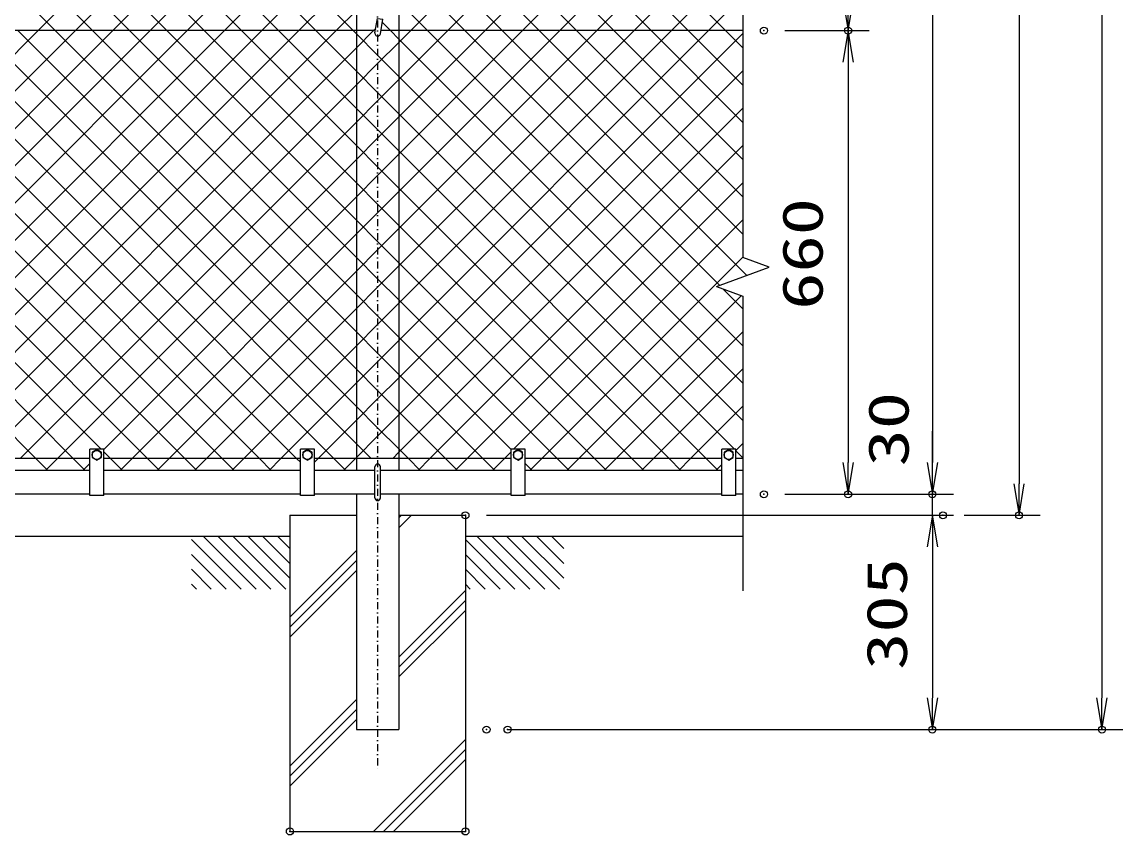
# Model space of a CAD drawing. Units: millimetres, scale not verified. Extents: x -4425 to 4425, y -3150 to 3150.
# Drawn here: x -1464 to 104, y -356 to 801 of the extents above; entities that cross this region are included whole.
import ezdxf
from ezdxf.enums import TextEntityAlignment as Align

# ---------------------------------------------------------------- set-up
doc = ezdxf.new("R2010")
doc.units = ezdxf.units.MM
doc.header["$LTSCALE"] = 20
doc.header["$PDMODE"] = 32
doc.header["$PDSIZE"] = 10
doc.linetypes.add('USER1', pattern=[1.01, 0.5, -0.25, 0.01, -0.25])
for name, color, linetype, lineweight in [('0-0_1', 7, 'Continuous', 25), ('0-1_0', 7, 'Continuous', 25), ('0-3_EXTCNT-L', 4, 'Continuous', 25)]:
    doc.layers.add(name, color=color, linetype=linetype, lineweight=lineweight)
doc.layers.add('0-2_DEFPOINTS', color=7, linetype='Continuous')
doc.styles.add('ＭＳ ゴシック', font='')
doc.styles.get('ＭＳ ゴシック').set_extended_font_data('MS Gothic')

# ---------------------------------------------------------------- blocks, each defined once
blk = doc.blocks.new('C38')
at = {"layer": '0-0_1', "color": 4}
blk.add_line((60752.1, 63829.9), (62163.1, 62418.9), dxfattribs=at)
blk = doc.blocks.new('C39')
at = {"layer": '0-0_1', "color": 4}
blk.add_line((61087.4, 63918.9), (62587.4, 62418.9), dxfattribs=at)
blk = doc.blocks.new('C40')
at = {"layer": '0-0_1', "color": 4}
blk.add_line((61511.7, 63918.9), (63011.7, 62418.9), dxfattribs=at)
blk = doc.blocks.new('C41')
at = {"layer": '0-0_1', "color": 4}
blk.add_line((61935.9, 63918.9), (63435.9, 62418.9), dxfattribs=at)
blk = doc.blocks.new('C42')
at = {"layer": '0-0_1', "color": 4}
blk.add_line((62360.2, 63918.9), (63552.2, 62727), dxfattribs=at)
blk = doc.blocks.new('C43')
at = {"layer": '0-0_1', "color": 4}
blk.add_line((62784.4, 63918.9), (63552.2, 63151.2), dxfattribs=at)
blk = doc.blocks.new('C44')
at = {"layer": '0-0_1', "color": 4}
blk.add_line((63208.7, 63918.9), (63552.2, 63575.5), dxfattribs=at)
blk = doc.blocks.new('C45')
at = {"layer": '0-0_1', "color": 4}
blk.add_line((60752.1, 63405.7), (61738.9, 62418.9), dxfattribs=at)
blk = doc.blocks.new('C46')
at = {"layer": '0-0_1', "color": 4}
blk.add_line((60752.1, 62981.4), (61314.6, 62418.9), dxfattribs=at)
blk = doc.blocks.new('C47')
at = {"layer": '0-0_1', "color": 4}
blk.add_line((60752.1, 62557.1), (60890.3, 62418.9), dxfattribs=at)
blk = doc.blocks.new('C48')
at = {"layer": '0-0_1', "color": 4}
blk.add_line((68552.1, 63829.9), (69963.1, 62418.9), dxfattribs=at)
blk = doc.blocks.new('C49')
at = {"layer": '0-0_1', "color": 4}
blk.add_line((68887.4, 63918.9), (70387.4, 62418.9), dxfattribs=at)
blk = doc.blocks.new('C50')
at = {"layer": '0-0_1', "color": 4}
blk.add_line((69311.7, 63918.9), (70811.7, 62418.9), dxfattribs=at)
blk = doc.blocks.new('C51')
at = {"layer": '0-0_1', "color": 4}
blk.add_line((69735.9, 63918.9), (71235.9, 62418.9), dxfattribs=at)
blk = doc.blocks.new('C52')
at = {"layer": '0-0_1', "color": 4}
blk.add_line((70160.2, 63918.9), (71352.1, 62727), dxfattribs=at)
blk = doc.blocks.new('C53')
at = {"layer": '0-0_1', "color": 4}
blk.add_line((70584.4, 63918.9), (71352.1, 63151.2), dxfattribs=at)
blk = doc.blocks.new('C54')
at = {"layer": '0-0_1', "color": 4}
blk.add_line((71008.7, 63918.9), (71352.1, 63575.5), dxfattribs=at)
blk = doc.blocks.new('C55')
at = {"layer": '0-0_1', "color": 4}
blk.add_line((68552.1, 63405.7), (69538.9, 62418.9), dxfattribs=at)
blk = doc.blocks.new('C56')
at = {"layer": '0-0_1', "color": 4}
blk.add_line((68552.1, 62981.4), (69114.6, 62418.9), dxfattribs=at)
blk = doc.blocks.new('C57')
at = {"layer": '0-0_1', "color": 4}
blk.add_line((68552.1, 62557.1), (68690.3, 62418.9), dxfattribs=at)
blk = doc.blocks.new('C82')
at = {"layer": '0-0_1', "color": 4}
blk.add_line((66502.5, 55118.9), (68552.1, 57168.6), dxfattribs=at)
blk = doc.blocks.new('C83')
at = {"layer": '0-0_1', "color": 4}
blk.add_line((66219.6, 55118.9), (68552.1, 57451.4), dxfattribs=at)
blk = doc.blocks.new('C84')
at = {"layer": '0-0_1', "color": 4}
blk.add_line((65936.8, 55118.9), (68552.1, 57734.3), dxfattribs=at)
blk = doc.blocks.new('DARROWS')
at = {"layer": '0-1_0', "color": 2}
blk.add_line((0, 0), (-19.982, 0), dxfattribs=at)
blk.add_lwpolyline([(-20, -3.333), (0, 0), (-20, 3.333)], dxfattribs=at)

msp = doc.modelspace()

# ---------------------------------------------------------------- linework, layer by layer
at = {"layer": '0-0_1', "color": 4, "linetype": 'USER1'}
msp.add_line((-957.55, 2156.86), (-957.55, -265.6), dxfattribs=at)
at = {"layer": '0-0_1'}
for p, q in [((-987.85, 2064.95), (-987.85, 162.95)), ((-927.25, 2064.95), (-927.25, 162.95)), ((-953.59, 784.36), (-949.95, 805.04)), ((-960.9, 788.95), (-2952.78, 788.95)), ((-437.55, 788.95), (-952.78, 788.95)), ((-1367.55, 126.95), (-1367.55, 192.95)), ((-1347.55, 192.95), (-1367.55, 192.95)), ((-1364.05, 188.69), (-1364.05, 181.19)), ((-1351.05, 181.19), (-1351.05, 188.69)), ((-1347.55, 126.95), (-1347.55, 192.95)), ((-1067.55, 126.95), (-1067.55, 192.95)), ((-1047.55, 192.95), (-1067.55, 192.95)), ((-1064.05, 188.69), (-1064.05, 181.19)), ((-1051.05, 181.19), (-1051.05, 188.69)), ((-1047.55, 126.95), (-1047.55, 192.95)), ((-767.55, 126.95), (-767.55, 192.95)), ((-747.55, 192.95), (-767.55, 192.95)), ((-764.05, 188.69), (-764.05, 181.19)), ((-751.05, 181.19), (-751.05, 188.69)), ((-747.55, 126.95), (-747.55, 192.95)), ((-467.55, 126.95), (-467.55, 192.95)), ((-447.55, 192.95), (-467.55, 192.95)), ((-464.05, 188.69), (-464.05, 181.19)), ((-451.05, 181.19), (-451.05, 188.69)), ((-447.55, 126.95), (-447.55, 192.95)), ((-1367.55, 179.95), (-1647.55, 179.95)), ((-1364.05, 181.19), (-1357.55, 177.43)), ((-1357.55, 177.43), (-1351.05, 181.19)), ((-1067.55, 179.95), (-1347.55, 179.95)), ((-1064.05, 181.19), (-1057.55, 177.43)), ((-1057.55, 177.43), (-1051.05, 181.19)), ((-767.55, 179.95), (-1047.55, 179.95)), ((-764.05, 181.19), (-757.55, 177.43)), ((-757.55, 177.43), (-751.05, 181.19)), ((-467.55, 179.95), (-747.55, 179.95)), ((-464.05, 181.19), (-457.55, 177.43)), ((-457.55, 177.43), (-451.05, 181.19)), ((-437.55, 179.95), (-447.55, 179.95)), ((-1367.55, 162.95), (-1647.55, 162.95)), ((-1067.55, 162.95), (-1347.55, 162.95)), ((-961.55, 162.95), (-1047.55, 162.95)), ((-961.55, 123.95), (-961.55, 167.95)), ((-953.55, 123.95), (-953.55, 167.95)), ((-767.55, 162.95), (-953.55, 162.95)), ((-467.55, 162.95), (-747.55, 162.95)), ((-437.55, 162.95), (-447.55, 162.95)), ((-1367.55, 128.95), (-1647.55, 128.95)), ((-1347.55, 126.95), (-1367.55, 126.95)), ((-1067.55, 128.95), (-1347.55, 128.95)), ((-1047.55, 126.95), (-1067.55, 126.95)), ((-961.55, 128.95), (-1047.55, 128.95)), ((-987.85, 128.95), (-987.85, -206.05)), ((-767.55, 128.95), (-953.55, 128.95)), ((-927.25, 128.95), (-927.25, -206.05)), ((-747.55, 126.95), (-767.55, 126.95)), ((-467.55, 128.95), (-747.55, 128.95)), ((-447.55, 126.95), (-467.55, 126.95)), ((-437.55, 128.95), (-447.55, 128.95)), ((-1082.55, 98.95), (-1082.55, -351.05)), ((-1082.55, 98.95), (-987.85, 98.95)), ((-927.25, 98.95), (-832.55, 98.95)), ((-832.55, 98.95), (-832.55, -351.05)), ((-1082.55, 68.95), (-2832.55, 68.95)), ((-437.55, 68.95), (-832.55, 68.95)), ((-987.85, -206.05), (-927.25, -206.05)), ((-1082.55, -351.05), (-832.55, -351.05))]:
    msp.add_line(p, q, dxfattribs=at)
at = {"layer": '0-0_1', "color": 4}
for p, q in [((-437.55, 1697.09), (-437.55, 465.81)), ((-399.96, 452.13), (-437.55, 465.81)), ((-475.14, 424.77), (-399.96, 452.13)), ((-475.14, 424.77), (-437.55, 411.09)), ((-437.55, 411.09), (-437.55, -8.35)), ((-927.25, 95.14), (-923.44, 98.95)), ((-927.25, 80.99), (-909.3, 98.95)), ((-1082.55, -46.02), (-987.85, 48.68)), ((-1082.55, -60.16), (-987.85, 34.54)), ((-1082.55, -74.31), (-987.85, 20.39)), ((-927.25, -102.85), (-832.55, -8.15)), ((-927.25, -117), (-832.55, -22.3)), ((-927.25, -131.14), (-832.55, -36.44)), ((-1082.55, -258.15), (-987.85, -163.45)), ((-1082.55, -272.3), (-987.85, -177.6)), ((-1082.55, -286.44), (-987.85, -191.74))]:
    msp.add_line(p, q, dxfattribs=at)
at = {"layer": '0-0_1'}
for points in [[(-961.48, 785.69), (-957.83, 806.37), (-949.95, 805.04)], [(-1351.05, 188.69), (-1357.55, 192.44), (-1364.05, 188.69)], [(-1051.05, 188.69), (-1057.55, 192.44), (-1064.05, 188.69)], [(-751.05, 188.69), (-757.55, 192.44), (-764.05, 188.69)], [(-451.05, 188.69), (-457.55, 192.44), (-464.05, 188.69)]]:
    msp.add_lwpolyline(points, dxfattribs=at)
for centre in [(-1357.55, 184.94), (-1057.55, 184.94), (-757.55, 184.94), (-457.55, 184.94)]:
    msp.add_circle(centre, 6.5, dxfattribs=at)
for centre, start, end in [((-957.55, 784.95), 169.25091, 351.57761), ((-957.55, 167.95), 0, 180), ((-957.55, 123.95), 180, 0)]:
    msp.add_arc(centre, 4, start, end, dxfattribs=at)
at = {"layer": '0-1_0', "color": 2}
for p, q in [((73.84, 2078.95), (73.84, -161.05)), ((-167.55, 2053.95), (-167.55, 173.95)), ((-44.16, 2053.95), (-44.16, 143.95)), ((-287.55, 743.95), (-287.55, 173.95)), ((-167.55, 173.95), (-167.55, 218.95)), ((-167.55, 98.95), (-167.55, 128.95)), ((-167.55, 53.95), (-167.55, 8.95)), ((-167.55, 53.95), (-167.55, -161.05))]:
    msp.add_line(p, q, dxfattribs=at)
at = {"layer": '0-1_0', "color": 1}
for p, q in [((-377.55, 788.95), (-257.55, 788.95)), ((-377.55, 788.95), (-257.55, 788.95)), ((-377.55, 128.95), (-257.55, 128.95)), ((-377.55, 128.95), (-137.55, 128.95)), ((-377.55, 128.95), (-137.55, 128.95)), ((-802.55, 98.95), (-137.55, 98.95)), ((-802.55, 98.95), (-137.55, 98.95)), ((-122.55, 98.95), (-14.16, 98.95)), ((-772.55, -206.05), (103.84, -206.05)), ((-742.55, -206.05), (-137.55, -206.05))]:
    msp.add_line(p, q, dxfattribs=at)
at = {"layer": '0-2_DEFPOINTS'}
for p in [(-407.55, 788.95), (-287.55, 788.95), (-407.55, 128.95), (-407.55, 128.95), (-287.55, 128.95), (-167.55, 128.95), (-167.55, 128.95), (-832.55, 98.95), (-152.55, 98.95), (-44.16, 98.95), (-802.55, -206.05), (-772.55, -206.05), (-167.55, -206.05), (73.84, -206.05), (-1082.55, -351.05), (-832.55, -351.05)]:
    msp.add_point(p, dxfattribs=at)
at = {"layer": '0-3_EXTCNT-L'}
for p, q in [((-910.47, 788.95), (-437.55, 1261.87)), ((-1440.8, 788.95), (-987.85, 1241.9)), ((-462.18, 788.95), (-927.25, 1254.01)), ((-857.44, 788.95), (-437.55, 1208.84)), ((-515.22, 788.95), (-927.25, 1200.98)), ((-1098.58, 788.95), (-1491.53, 1181.9)), ((-568.25, 788.95), (-927.25, 1147.95)), ((-804.41, 788.95), (-437.55, 1155.81)), ((-1151.61, 788.95), (-1505.75, 1143.09)), ((-1204.65, 788.95), (-1519.97, 1104.27)), ((-621.28, 788.95), (-927.25, 1094.91)), ((-1257.68, 788.95), (-1534.19, 1065.46)), ((-674.32, 788.95), (-927.25, 1041.88)), ((-698.34, 788.95), (-437.55, 1049.74)), ((-1310.71, 788.95), (-1548.41, 1026.65)), ((-1228.67, 788.95), (-987.85, 1029.77)), ((-727.35, 788.95), (-927.25, 988.85)), ((-645.31, 788.95), (-437.55, 996.71)), ((-1175.64, 788.95), (-987.85, 976.74)), ((-1416.78, 788.95), (-1576.86, 949.02)), ((-592.27, 788.95), (-437.55, 943.67)), ((-1122.61, 788.95), (-987.85, 923.7)), ((-539.24, 788.95), (-437.55, 890.64)), ((-486.21, 788.95), (-437.55, 837.61)), ((-1837.67, 179.95), (-1228.67, 788.95)), ((-1784.64, 179.95), (-1175.64, 788.95)), ((-1748.1, 481.65), (-1440.8, 788.95)), ((-1731.6, 179.95), (-1122.61, 788.95)), ((-987.85, 253.95), (-1522.84, 788.95)), ((-987.85, 306.98), (-1469.81, 788.95)), ((-987.85, 360.02), (-1416.78, 788.95)), ((-987.85, 466.08), (-1310.71, 788.95)), ((-987.85, 519.12), (-1257.68, 788.95)), ((-987.85, 572.15), (-1204.65, 788.95)), ((-987.85, 625.18), (-1151.61, 788.95)), ((-987.85, 678.21), (-1098.58, 788.95)), ((-927.25, 772.17), (-910.47, 788.95)), ((-927.25, 719.14), (-857.44, 788.95)), ((-927.25, 666.11), (-804.41, 788.95)), ((-927.25, 560.04), (-698.34, 788.95)), ((-927.25, 507.01), (-645.31, 788.95)), ((-927.25, 453.97), (-592.27, 788.95)), ((-927.25, 400.94), (-539.24, 788.95)), ((-927.25, 347.91), (-486.21, 788.95)), ((-437.55, 499.15), (-727.35, 788.95)), ((-437.55, 552.18), (-674.32, 788.95)), ((-437.55, 605.21), (-621.28, 788.95)), ((-437.55, 658.24), (-568.25, 788.95)), ((-437.55, 711.28), (-515.22, 788.95)), ((-437.55, 764.31), (-462.18, 788.95)), ((-957.55, 741.87), (-927.25, 772.17)), ((-987.85, 711.57), (-957.55, 741.87)), ((-1125.98, 179.95), (-1662.18, 716.15)), ((-1519.47, 179.95), (-987.85, 711.57)), ((-957.55, 688.84), (-927.25, 719.14)), ((-1179.01, 179.95), (-1676.4, 677.34)), ((-987.85, 658.54), (-957.55, 688.84)), ((-957.55, 647.91), (-987.85, 678.21)), ((-1466.44, 179.95), (-987.85, 658.54)), ((-957.55, 635.81), (-927.25, 666.11)), ((-927.25, 617.61), (-957.55, 647.91)), ((-1232.04, 179.95), (-1690.62, 638.53)), ((-987.85, 605.51), (-957.55, 635.81)), ((-957.55, 594.88), (-987.85, 625.18)), ((-489.58, 179.95), (-927.25, 617.61)), ((-883.08, 179.95), (-437.55, 625.48)), ((-1285.08, 179.95), (-1704.84, 599.71)), ((-1413.41, 179.95), (-987.85, 605.51)), ((-927.25, 564.58), (-957.55, 594.88)), ((-957.55, 541.85), (-987.85, 572.15)), ((-542.61, 179.95), (-927.25, 564.58)), ((-830.04, 179.95), (-437.55, 572.44)), ((-1351.11, 192.95), (-1719.06, 560.9)), ((-957.55, 529.74), (-927.25, 560.04)), ((-927.25, 511.55), (-957.55, 541.85)), ((-1391.14, 179.95), (-1733.29, 522.09)), ((-987.85, 499.44), (-957.55, 529.74)), ((-957.55, 488.82), (-987.85, 519.12)), ((-764.01, 192.95), (-437.55, 519.41)), ((-957.55, 476.71), (-927.25, 507.01)), ((-595.65, 179.95), (-927.25, 511.55)), ((-1307.34, 179.95), (-987.85, 499.44)), ((-927.25, 458.52), (-957.55, 488.82)), ((-1444.18, 179.95), (-1747.51, 483.28)), ((-987.85, 446.41), (-957.55, 476.71)), ((-957.55, 435.78), (-987.85, 466.08)), ((-648.68, 179.95), (-927.25, 458.52)), ((-1254.31, 179.95), (-987.85, 446.41)), ((-957.55, 423.67), (-927.25, 453.97)), ((-987.85, 393.37), (-957.55, 423.67)), ((-927.25, 405.48), (-957.55, 435.78)), ((-437.55, 393.08), (-465.86, 421.39)), ((-1201.27, 179.95), (-987.85, 393.37)), ((-957.55, 370.64), (-927.25, 400.94)), ((-701.71, 179.95), (-927.25, 405.48)), ((-987.85, 340.34), (-957.55, 370.64)), ((-957.55, 329.72), (-987.85, 360.02)), ((-957.55, 317.61), (-927.25, 347.91)), ((-617.91, 179.95), (-437.55, 360.31)), ((-1148.24, 179.95), (-987.85, 340.34)), ((-927.25, 299.42), (-957.55, 329.72)), ((-987.85, 287.31), (-957.55, 317.61)), ((-957.55, 276.68), (-987.85, 306.98)), ((-807.78, 179.95), (-927.25, 299.42)), ((-564.88, 179.95), (-437.55, 307.28)), ((-1095.21, 179.95), (-987.85, 287.31)), ((-927.25, 246.38), (-957.55, 276.68)), ((-957.55, 223.65), (-987.85, 253.95)), ((-511.85, 179.95), (-437.55, 254.24)), ((-860.81, 179.95), (-927.25, 246.38)), ((-927.25, 193.35), (-957.55, 223.65)), ((-913.85, 179.95), (-927.25, 193.35)), ((-447.55, 191.21), (-437.55, 201.21)), ((-437.55, 180.95), (-447.55, 190.95)), ((-1427.18, 162.95), (-1444.18, 179.95)), ((-1430.41, 162.95), (-1413.41, 179.95)), ((-1374.14, 162.95), (-1391.14, 179.95)), ((-1377.37, 162.95), (-1367.55, 172.77)), ((-1324.34, 162.95), (-1307.34, 179.95)), ((-1268.08, 162.95), (-1285.08, 179.95)), ((-1271.31, 162.95), (-1254.31, 179.95)), ((-1215.04, 162.95), (-1232.04, 179.95)), ((-1218.27, 162.95), (-1201.27, 179.95)), ((-1162.01, 162.95), (-1179.01, 179.95)), ((-1165.24, 162.95), (-1148.24, 179.95)), ((-1108.98, 162.95), (-1125.98, 179.95)), ((-1112.21, 162.95), (-1095.21, 179.95)), ((-896.84, 162.95), (-913.85, 179.95)), ((-900.08, 162.95), (-883.08, 179.95)), ((-843.81, 162.95), (-860.81, 179.95)), ((-847.04, 162.95), (-830.04, 179.95)), ((-790.78, 162.95), (-807.78, 179.95)), ((-737.75, 162.95), (-747.55, 172.75)), ((-684.71, 162.95), (-701.71, 179.95)), ((-631.68, 162.95), (-648.68, 179.95)), ((-634.91, 162.95), (-617.91, 179.95)), ((-578.65, 162.95), (-595.65, 179.95)), ((-581.88, 162.95), (-564.88, 179.95)), ((-525.61, 162.95), (-542.61, 179.95)), ((-528.85, 162.95), (-511.85, 179.95)), ((-472.58, 162.95), (-489.58, 179.95)), ((-475.81, 162.95), (-467.55, 171.21))]:
    msp.add_line(p, q, dxfattribs=at)
for points in [[(-1778.77, 397.95), (-1387.77, 788.95), (-987.85, 1188.87), (-957.55, 1219.17), (-927.25, 1249.47), (-737.77, 1438.95), (-469.09, 1707.63)], [(-1809.44, 314.24), (-1334.74, 788.95), (-987.85, 1135.84), (-957.55, 1166.14), (-927.25, 1196.44), (-684.74, 1438.95), (-441.41, 1682.27)], [(-1840.11, 230.54), (-1281.7, 788.95), (-987.85, 1082.8), (-957.55, 1113.1), (-927.25, 1143.4), (-631.7, 1438.95), (-437.55, 1633.1)], [(-1665.57, 192.95), (-1069.57, 788.95), (-987.85, 870.67), (-957.55, 900.97), (-927.25, 931.27), (-437.55, 1420.97)], [(-431.93, 440.49), (-780.38, 788.95), (-927.25, 935.81), (-957.55, 966.11), (-987.85, 996.41), (-1406.21, 1414.77)], [(-1642.54, 162.95), (-1625.54, 179.95), (-1016.54, 788.95), (-987.85, 817.64), (-957.55, 847.94), (-927.25, 878.24), (-437.55, 1367.94)], [(-470.81, 426.34), (-833.42, 788.95), (-927.25, 882.78), (-957.55, 913.08), (-987.85, 943.38), (-1420.43, 1375.96)], [(-437.55, 340.05), (-886.45, 788.95), (-927.25, 829.75), (-957.55, 860.05), (-987.85, 890.35), (-1434.65, 1337.15)], [(-437.55, 233.98), (-927.25, 723.68), (-957.55, 753.98), (-987.85, 784.28), (-992.51, 788.95), (-1463.09, 1259.52)], [(-449.55, 192.95), (-927.25, 670.65), (-957.55, 700.95), (-987.85, 731.25), (-1045.55, 788.95), (-1477.31, 1220.71)], [(-1347.55, 192.77), (-987.85, 552.47), (-957.55, 582.77), (-927.25, 613.07), (-751.37, 788.95), (-437.55, 1102.77)], [(-767.55, 192.75), (-927.25, 352.45), (-957.55, 382.75), (-987.85, 413.05), (-1363.75, 788.95), (-1562.64, 987.84)], [(-966.88, 179.95), (-987.85, 200.92), (-1575.88, 788.95), (-1619.52, 832.59)], [(-437.55, 287.01), (-927.25, 776.71), (-939.48, 788.95), (-950.79, 800.25)], [(-1002.91, 162.95), (-1019.91, 179.95), (-1628.91, 788.95), (-1633.74, 793.78)], [(-1589.51, 162.95), (-1572.51, 179.95), (-987.85, 764.6), (-963.51, 788.95), (-960.35, 792.11)], [(-1047.55, 174.57), (-1042.18, 179.95), (-987.85, 234.27), (-957.55, 264.57), (-927.25, 294.87), (-437.55, 784.57)], [(-1067.55, 174.55), (-1072.94, 179.95), (-1647.96, 754.96)], [(-1006.14, 162.95), (-989.14, 179.95), (-987.85, 181.24), (-957.55, 211.54), (-927.25, 241.84), (-437.55, 731.54)], [(-936.11, 179.95), (-927.25, 188.81), (-437.55, 678.51)], [(-740.98, 162.95), (-723.98, 179.95), (-437.55, 466.38)], [(-687.94, 162.95), (-670.94, 179.95), (-439.2, 411.69)], [(-1321.11, 162.95), (-1338.11, 179.95), (-1347.55, 189.39)], [(-794.01, 162.95), (-777.01, 179.95), (-767.55, 189.41)]]:
    msp.add_lwpolyline(points, dxfattribs=at)

# ---------------------------------------------------------------- block references
at = {"layer": '0-1_0', "xscale": 2.25, "yscale": 2.25}
for p, rotation in [((-287.55, 788.95), 270), ((-287.55, 788.95), 90), ((-287.55, 128.95), 270), ((-167.55, 128.95), 270), ((-167.55, 128.95), 270), ((-44.16, 98.95), 270), ((-167.55, 98.95), 90), ((-167.55, 98.95), 90), ((-167.55, -206.05), 270), ((73.84, -206.05), 270)]:
    msp.add_blockref('DARROWS', p, dxfattribs=dict(at, rotation=rotation))
at = {"layer": '0-1_0', "xscale": 0.05, "yscale": 0.05}
for name, p in [('C38', (-4260.16, -3127)), ('C39', (-4260.16, -3127)), ('C40', (-4260.16, -3127)), ('C41', (-4260.16, -3127)), ('C42', (-4260.16, -3127)), ('C43', (-4260.16, -3127)), ('C44', (-4260.16, -3127)), ('C48', (-4260.16, -3127)), ('C49', (-4260.16, -3127)), ('C50', (-4260.16, -3127)), ('C51', (-4260.16, -3127)), ('C52', (-4260.16, -3127)), ('C53', (-4260.16, -3127)), ('C54', (-4260.16, -3127)), ('C45', (-4260.16, -3127)), ('C55', (-4260.16, -3127)), ('C46', (-4260.16, -3127)), ('C56', (-4260.16, -3127)), ('C47', (-4260.16, -3127)), ('C57', (-4260.16, -3127)), ('C84', (-4260.16, -3107)), ('C83', (-4260.16, -3107)), ('C82', (-4260.16, -3107))]:
    msp.add_blockref(name, p, dxfattribs=at)

# ---------------------------------------------------------------- texts
at = {"layer": '0-1_0', "color": 3, "style": 'ＭＳ ゴシック', "width": 1.35}
for s, p in [('660', (-306.45, 391.45)), ('30', (-184.05, 168.5)), ('305', (-186.45, -121.05))]:
    msp.add_text(s, height=57.77, rotation=90, dxfattribs=at).set_placement(p, align=Align.BOTTOM_LEFT)

doc.saveas('drawing.dxf')
